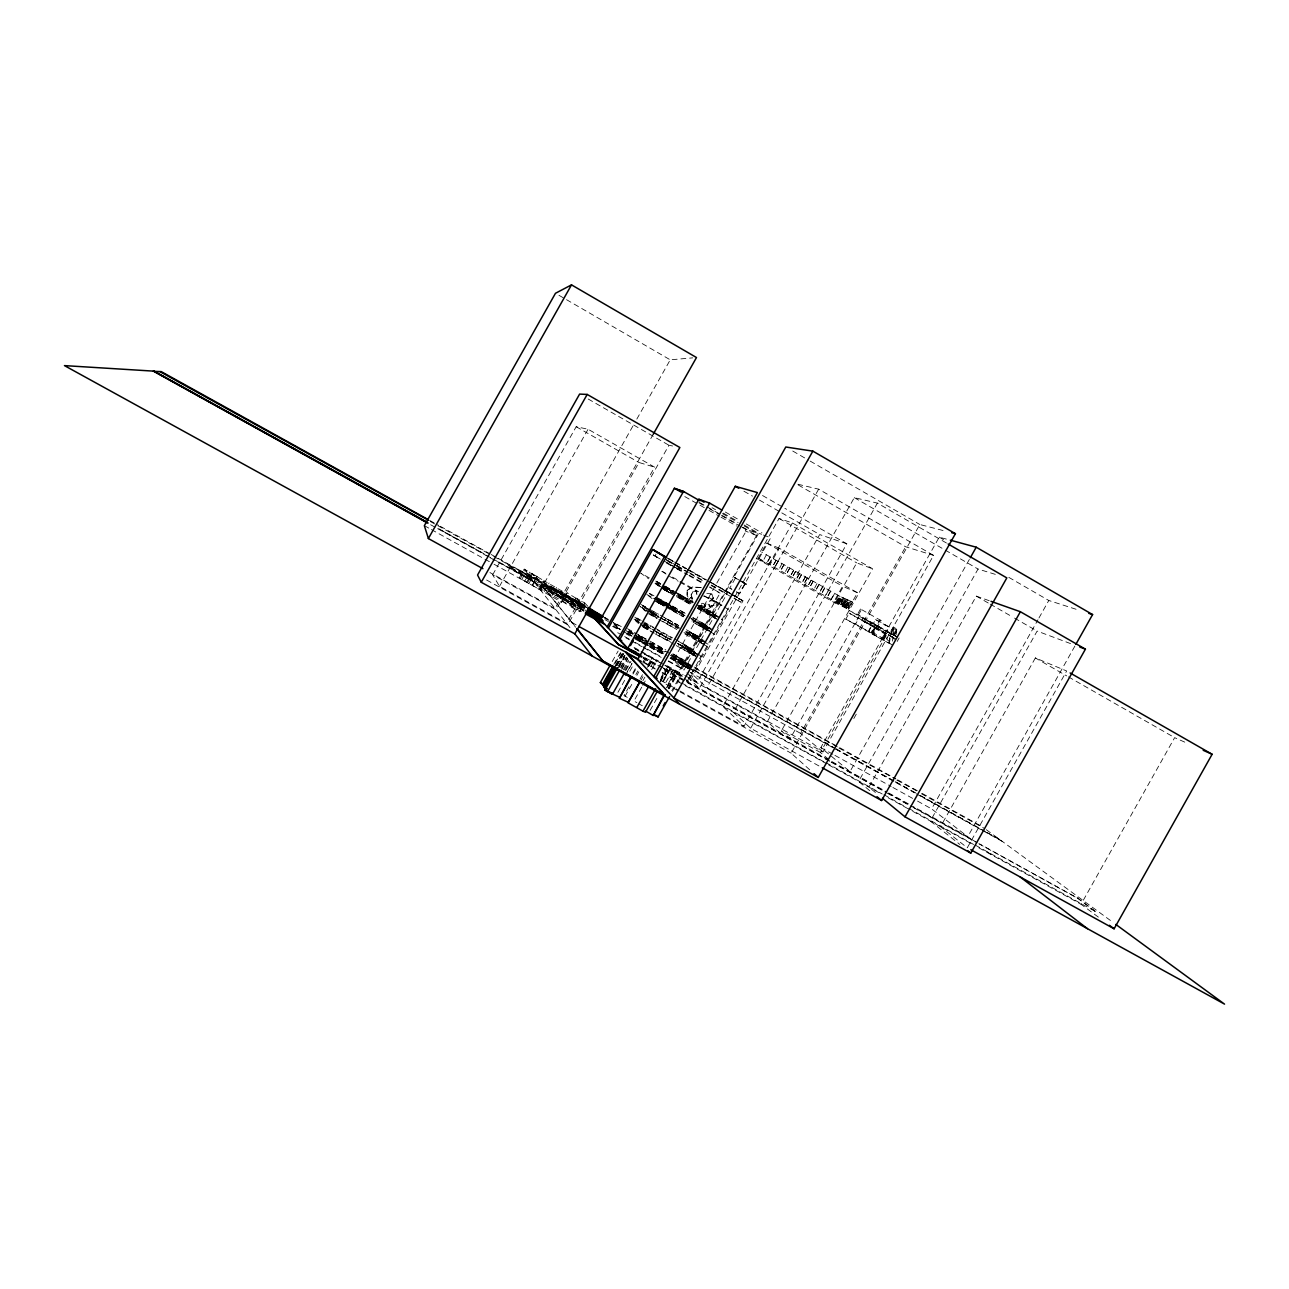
<?xml version="1.0" encoding="UTF-8"?>
<svg xmlns="http://www.w3.org/2000/svg" width="1289" height="1289" viewBox="0 0 1289 1289"><rect width="100%" height="100%" fill="white"/><g stroke="black" fill="none" stroke-linecap="round" stroke-linejoin="round"><path stroke-width="0.75" stroke-dasharray="5 3.75" d="M689.116 598.95L691.71 596.904L689.116 598.95L687.15 595.599L687.198 590.136L692.58 586.946L701.409 587.542M687.198 590.136L687.15 595.599M660.516 681.881L667.299 669.217L676.064 673.809L668.395 687.44M613.677 623.667L617.238 627.308L613.596 625.842M894.067 635.461L897.611 629.467L893.358 627.05L892.89 634.575L896.435 636.573M896.145 634.655L896.741 629.628L893.809 627.969L892.681 637.12M892.439 641.116L892.89 637.427L889.942 635.767L889.039 643.114M889.458 643.34L890.667 633.527L894.083 627.453M706.05 603.864C702.908 613.58 705.953 598.064 709.578 606.539L709.433 601.56L713.3 598.257L711.818 593.955L713.3 598.257M577.44 603.188L550.467 588.026L571.994 600.658L577.44 603.188L578.036 602.124C569.625 597.564 558.927 588.138 550.467 588.026M627.115 671.859L631.932 663.287M664.786 605.363L665.93 603.316L671.021 606.184M625.165 675.79L632.077 663.513M617.93 692.29L625.826 678.272M629.773 671.263L632.722 666.01M632.818 673.035L635.719 667.895M633.028 674.066L636.927 667.154M645.612 641.696L650.478 644.21L649.318 646.272L653.378 649.092L666.751 655.311M666.365 605.572L671.102 608.166L672.246 606.168L688.471 615.207M664.061 617.383L665.736 618.398L664.592 620.412L674.501 626.116L677.643 627.598L678.336 625.503M651.686 644.806L652.814 642.792L663.867 649.608L662.723 651.622L646.417 642.051M628.951 686.795L624.021 695.528L627.791 697.639M635.848 674.55L637.813 671.037M642.744 662.304L646.691 655.295L644.355 654.216M652.75 645.821L653.894 643.807M672.487 610.648L673.648 608.585L684.701 614.708L683.541 616.77L669.732 608.988M679.512 598.273L680.673 596.195L678.352 594.761L677.192 596.823L689.873 604.042M660 633.705L657.277 631.964L656.117 634.043L658.84 635.767L660 633.705L666.026 636.863M669.877 608.215L673.277 610.116L674.421 608.086L669.281 605.121M625.02 696.366L632.915 682.348M636.863 675.339L638.828 671.827M643.775 663.078L647.723 656.069L646.691 655.295M667.976 621.604L677.869 627.276L676.693 629.354L667.364 624.134L667.976 621.604L663.69 619.219M660.935 634.865L662.079 632.835L671.424 637.636L670.296 639.65L656.149 631.981M668.04 622.233L669.168 620.218L678.771 625.584M676.483 595.341L681.559 598.225L682.703 596.211L693.627 602.269M653.378 649.092L654.538 647.03L650.478 644.21M667.364 624.134L668.54 622.055M681.559 598.225L682.751 598.805L683.879 596.791M675.839 612.404L677.015 610.325M667.09 606.781L676.354 612.001L677.498 609.971L669.233 605.218M682.961 600.029L684.121 597.967L692.644 602.849M640.005 679.061L642.953 673.809M647.884 665.076L651.815 658.083L647.723 656.069M647.432 667.396L651.815 658.083M670.651 625.809L672.745 622.345M670.28 641.6L663.98 638.297L665.156 636.218M648.367 666.542L651.686 661.144L642.76 656.794M641.02 680.06L642.969 676.612M648.77 666.3L651.686 661.144M664.866 638.941L666.912 635.171M691.033 603.51L686.666 601.173L687.81 599.159M673.454 625.262L674.582 623.248M686.65 602.285L687.827 600.207M642.889 680.721L644.854 677.224M650.768 666.735L654.715 659.742L661.031 663.223M692.435 598.644L691.13 595.019L693.111 591.506L696.092 591.023L697.091 594.841M674.501 626.116L675.629 624.085M671.102 608.166L681.607 614.144L682.735 612.13M661.499 650.462L662.627 648.448M667.219 640.246L668.395 638.184L671.44 639.537M641.777 687.118L633.898 701.103L636.895 702.634M642.76 685.361L645.725 680.109M651.638 669.619L656.568 660.87M675.275 627.791L677.031 624.682M682.703 616.4L683.879 614.321M662.175 653.7L663.336 651.638L654.538 647.03M661.031 677.563L665.865 668.991L667.299 669.861M660.645 679.384L667.541 667.138L670.087 668.201L662.224 682.171M660.467 680.141L666.3 669.797L668.749 670.957L662.933 681.285M708.934 628.242L694.417 620.235L693.256 622.313L709.047 630.982L699.798 625.616L700.958 623.554L709.014 628.049M660.564 681.172L667.299 669.217M702.859 643.904L687.15 634.446L688.31 632.4L683.653 629.66M691.613 619.703L694.465 621.427L695.593 619.413L703.311 623.618L707.242 626.422L706.098 628.452L701.78 626.116L702.924 624.085L707.242 626.422M674.55 657.712L675.694 655.698L676.661 656.069L675.533 658.067L674.55 657.712L681.172 661.241L674.84 658.131L680.737 662.192L682.3 659.227L675.694 655.698M697.913 608.505L701.184 610.422L702.763 608.456L717.167 616.641M685.651 646.385L684.507 648.415L681.768 646.659L682.912 644.645L691.967 649.511L690.646 651.831L686.602 649.801L687.746 647.755L691.79 649.801L682.912 644.645M689.824 632.432L697.768 636.992L696.64 639.022L688.68 634.462L689.824 632.432L696.334 636.009L695.206 638.023L692.306 636.476L693.675 634.317L697.107 636.234L692.837 633.672L691.71 635.686L695.963 638.248L697.188 635.993L687.456 630.692L686.312 632.706L696.06 638.007L691.71 635.686M681.446 647.996L682.606 645.934L685.99 648.077L684.83 650.139L678.111 646.45L679.271 644.371L682.606 645.934M677.353 643.324L682.59 646.417L683.718 644.403L688.761 647.078L686.65 648.979L684.878 648.141L686.022 646.127L688.761 647.078M663.658 681.043L670.296 669.249L677.402 672.987L668.717 688.503M687.585 667.992L683.766 665.688L684.926 663.626L688.745 665.93L687.585 667.992L675.194 661.048L676.371 658.985L672.004 656.085M690.421 634.784L691.548 632.77M697.349 607.167L703.826 610.648L704.954 608.634L710.336 611.55L709.208 613.564L706.968 612.662L708.112 610.632L710.336 611.55M694.465 621.427L698.284 623.36L699.411 621.362M677.16 661.998L678.336 659.936L687.472 665.253M650.139 710.368L658.018 696.35M665.914 682.348L672.81 670.103L675.339 671.198L667.476 685.168M692.161 635.815L693.289 633.801M698.67 625.278L699.846 623.215M706.163 612.565L707.323 610.519L710.529 612.323L709.369 614.354L706.163 612.565L714.042 617.141L715.347 614.789L708.112 610.632M687.343 647.175L686.199 649.205L690.84 651.541L684.878 648.141M703.826 610.648L706.904 612.436L708.032 610.422M687.198 666.816L688.729 667.621L679.4 661.692L680.914 659.291L675.968 656.117L682.3 659.227M686.65 648.979L687.794 646.965M707.419 613.838L708.177 611.502L707.419 613.838L701.184 610.422M693.804 638.603L694.964 636.54L688.31 632.4M707.983 613.113L709.111 611.099M694.239 654.603L687.23 650.397L688.374 648.367L692.499 650.574L687.746 647.755M695.561 636.138L702.553 640.488L701.393 642.55L694.4 638.168L695.561 636.138L697.768 636.992M666.655 687.456L675.227 672.262L677.257 673.309L670.296 669.249M688.487 648.786L694.384 652.347L693.224 654.409L687.343 650.832L688.487 648.786L695.383 652.653M709.369 614.354L708.386 613.677L720.052 593.133L709.788 586.849M666.912 687.714L675.79 671.94L678.111 673.035L669.249 688.777M687.23 650.397L689.067 648.657M695.206 638.023L692.451 636.444L695.158 637.91L696.511 635.461M709.53 630.982L701.748 626.422L703.311 623.618M688.535 650.446L689.679 648.431M713.123 598.144L709.256 601.447L709.401 606.426L714.267 605.057C722.485 598.628 702.586 601.447 714.283 600.851M706.098 628.452L702.505 626.212L703.649 624.182M708.386 613.677L709.385 614.176L710.529 612.146L715.347 614.789M681.768 646.659L688.874 650.929L690.018 648.899M681.768 664.367L682.928 662.304L688.568 665.446L687.408 667.509L681.768 664.367L688.6 668.379M668.282 688.825L676.87 673.567L680.399 675.42L671.827 690.662M689.132 651.477L690.276 649.43L688.374 648.367M689.679 651.541L690.823 649.495M688.568 665.446L683.927 662.562L678.256 672.6L682.284 676.483M692.096 666.961L685.023 660.58L697.446 638.538L685.249 631.755M705.937 642.357L698.574 636.54L704.213 626.518L692.016 619.719M712.865 630.063L705.341 624.521L710.98 614.515L698.799 607.683M719.794 617.769L712.108 612.501L717.747 602.495L705.566 595.663M690.936 650.736L689.712 650.139L688.552 652.202L689.776 652.798L690.936 650.736L695.416 653.378M668.459 660.822L682.461 668.572L758.27 534L746.267 529.118L745.235 530.955L756.079 535.289L757.142 533.388M763.426 535.016L770.677 537.851L689.116 682.654L679.094 672.987L757.996 532.889L761.606 534.307M687.343 650.832L690.791 652.798L691.951 650.736M730.766 593.858L725.546 590.894L724.434 592.876L726.658 594.213M705.212 628.951L706.388 626.889M706.823 629.096L701.828 626.277L705.937 628.452L707.081 626.406L702.924 624.085L707.967 627.066L706.823 629.096L701.748 626.422M715.314 618.188L712.495 616.529L713.655 614.482L717.312 616.4L707.323 610.519M736.567 578.874L734.488 577.456L738.806 579.889M701.667 643.179L699.283 641.713L700.443 639.65L702.553 640.488M731.959 589.331L729.783 588.106L735.358 578.213L736.502 578.616M672.471 691.452L681.075 676.177L676.87 673.567M712.495 616.529L714.428 617.528L715.588 615.481M687.408 667.509L688.358 664.77L689.889 665.575L680.914 659.291M687.327 680.93L779.039 518.484L792.413 522.947L872.589 568.787L780.183 732.99L767.277 721.759L688.954 678.449L699.315 688.278L792.413 522.947M689.534 667.718L693.756 671.585L687.923 681.929L686.312 680.366L687.746 681.333L690.646 676.177L689.212 675.227M694.916 669.507L700.749 659.178L696.431 655.473M677.466 643.517L701.909 657.1L707.725 646.756L703.327 643.243M715.878 632.287L728.688 609.536L723.467 606.603M779.249 548.228L766.729 543.104L757.706 559.104L769.936 564.743L779.249 548.228L857.475 592.731L848.243 609.133L758.27 558.105M736.905 592.134L739.66 593.665L745.235 583.772L740.563 580.872L743.044 582.257M744.011 583.095L746.331 584.126L744.333 582.982M760.446 560.683L761.009 559.684M684.83 675.5L697.091 682.284L742.98 600.803L727.27 591.49L726.19 593.391L710.448 584.529M768.84 564.115L772.417 558.218M818.66 489.176L706.871 687.698L822.962 751.906L933.558 555.366L818.66 489.176L796.328 483.874L905.635 546.778L933.558 555.366M846.792 543.781L819.675 534.564L722.871 706.469L744.027 726.303L846.792 543.781L784.888 508.333M946.416 542.991L877.39 503.113L854.301 497.635L733.425 712.301L750.649 728.253L820.497 766.794M750.649 728.253L877.39 503.113M830.503 600.4L834.66 593.552L831.067 599.401M857.475 592.731L842.603 586.253L833.645 602.156L849.499 609.826M767.277 721.759L856.718 562.874L872.589 568.787M835.353 603.059L839.284 595.985L761.654 552.111M836.416 602.205L839.784 596.227L844.778 598.612L841.363 604.654M836.899 602.527L840.267 596.549L839.268 596.082M837.383 602.769L840.782 596.678M837.898 602.914L841.282 596.904L842.281 597.371L843.264 597.919L839.864 603.945M838.382 603.236L841.749 597.226L838.301 595.534M838.865 603.461L842.281 597.371M839.397 603.623L842.78 597.597L847.824 600.013L844.408 606.104L840.396 604.106M843.796 598.064L840.364 604.187L837.399 602.672M840.895 604.348L844.295 598.289L845.31 598.757L846.293 599.321L842.877 605.379M841.878 604.895L845.31 598.757M842.41 605.057L845.826 598.998L850.917 601.447L847.485 607.57L843.924 605.782L847.356 599.691L849.37 600.722L845.938 606.829M843.425 605.54L846.841 599.466M843.393 605.621L846.809 599.546M844.907 606.346L848.388 600.175M845.455 606.507L848.903 600.4L852.48 602.156L848.452 609.326M846.454 607.071L849.934 600.883M848.001 607.812L851.497 601.592L850.45 601.125L847.002 607.248L849.032 608.311L834.209 601.157M892.278 644.887L845.777 619.171L849.161 613.161L874.441 626.696M860.504 609.004L857.104 615.014L858.152 615.514L861.535 609.488L860.504 609.004L881.015 620.541L873.024 634.607L890.457 644.017M845.777 619.171L855.574 624.102L859.038 617.963M861.987 620.283L863.114 618.269L867.626 620.718L866.369 622.813L861.987 620.283L866.562 622.877L864.871 621.733L866.015 619.703L871.138 622.571L870.011 624.601L864.871 621.733M822.962 751.906L800.614 733.393L905.635 546.778M809.701 769.791L791.156 753.179L919.847 524.51L946.062 531.277M869.721 624.375L870.865 622.345L874.828 624.585L873.684 626.615L870.011 624.601M866.369 622.813L869.882 624.746L871.026 622.732L867.706 620.863M871.364 625.262L872.508 623.232M882.433 639.36L885.833 633.157L871.718 625.358L868.287 631.465L883.094 639.698L885.962 634.591L874.844 628.275L872.556 632.367L882.965 638.264M889.281 627.018L885.382 625.165L883.094 629.209L873.249 623.634L875.537 619.574L879.372 621.395L889.281 627.018L886.977 631.111M868.77 631.739L871.718 625.358M873.684 626.615L874.425 624.311L880.741 627.888L879.597 629.918L877.583 628.839L878.727 626.825L880.741 627.888M874.2 627.099L878.357 629.338L879.485 627.324L875.328 625.084L870.977 632.835L855.574 624.102M871.477 633.108L875.795 625.439L879.098 627.211L877.97 629.241L875.457 627.84L876.584 625.826M872.057 634.059L875.424 628.049L849.161 613.161M879.597 629.918L876.343 628.114L877.487 626.083M881.434 638.796L884.77 633.898M828.505 753.888L820.835 747.572L939.23 537.159L948.478 539.672M882.723 640.085L887.219 632.093L897.531 637.185M883.368 639.843L886.832 633.705L895.855 638.893M828.746 759.447L820.416 752.47L887.912 632.512L849.064 610.47L860.456 616.045M894.195 635.541L889.942 633.125L893.503 627.115M890.828 633.64L893.68 628.565M893.18 634.961L896.032 629.902M896.741 629.628L893.309 637.636L895.646 638.796M853.801 718.553L857.749 711.544M897.176 641.471L899.142 637.974M969.328 559.49L849.999 771.579L830.052 755.161M995.317 574.362L978.045 569.045L858.571 781.424L870.865 791.607M989.162 600.69L976.305 596.13L868.883 787.112L877.922 794.54M970.971 839.139L931.609 808.896L1037.967 619.751M1038.95 617.995L1048.795 600.481L1079.264 610.293M1070.563 643.598L1037.129 631.078L930.32 821.045L959.886 844.472M1035.357 657.954L940.503 826.668L967.282 847.775L1066.664 670.989L1035.357 657.954L1066.696 675.887M1074.897 646.063L967.749 836.658L913.273 806.543M1077.33 897.917L1096.697 912.467L1077.33 897.917L979.688 843.957M1098.373 917.124L1081.052 904.282L1174.65 737.646L1187.137 743.189M492.672 574.797L576.183 426.723L588.074 429.237L654.635 467.166L566.596 623.36L499.504 586.318L492.672 574.797L555.994 609.794L639.022 462.509L654.635 467.166M499.504 586.318L588.074 429.237M534.081 582.322L520.547 573.589L518.774 571.204C543.152 584.787 541.896 579.164 524.204 569.142L519.241 577.939L561.601 602.253L567.128 592.795L575.909 598.209L583.418 606.394L491.754 555.35M522.448 572.606L537.561 579.792M520.369 578.6L525.332 569.802M521.884 579.293L526.83 570.511M525.993 577.263L496.684 560.779M524.897 580.856L529.843 572.074M526.798 582L531.745 573.218M527.668 582.451L532.615 573.669M528.973 583.369L533.823 574.749L532.518 573.847L575.571 627.211M532.244 585.077L537.094 576.457L533.823 574.749M532.647 585.593L537.094 576.457M538.979 589.331L543.861 580.678L566.483 593.601L567.128 592.795M540.139 589.685L545.005 581.065M632.883 426.079L540.494 589.959L491.222 562.681M636.814 419.102L670.232 359.824L692.725 357.859M583.305 610.229L544.28 588.428L575.684 626.986M545.94 585.528L545.424 586.431L540.8 584.11L509.01 566.483L514.456 567.676L532.486 576.537L585.303 605.814M544.28 591.538L549.114 582.95M551.724 596.066L556.574 587.462M653.249 434.216L554.995 608.521L489.933 572.558M561.601 602.253L566.483 593.601M571.059 606.797L576.006 598.032L584.707 602.93L579.76 611.711L576.344 610.019L569.609 606.023L574.459 597.419M572.509 607.554L577.456 598.789M672.584 445.994L668.943 445.237L567.74 624.794L486.227 579.808M576.344 610.019L581.291 601.238M588.026 608.263L581.645 604.46L576.006 598.032M571.929 622.329L577.005 625.423M581.403 606.652A20.785 0.935 29.3 0 0 556.912 591.78A20.785 0.935 29.3 0 0 552.143 590.926A20.785 0.935 29.3 0 0 581.403 606.652L582.016 605.524M614.531 623.409L621.54 627.292M656.037 554.077L654.941 556.01L660.709 559.136M620.202 629.467L614.901 626.293L620.202 629.467L613.403 622.265L622.168 627.115M643.388 605.894L642.26 607.909L645.161 609.761L646.288 607.747L643.388 605.894L647.61 608.247L646.482 610.261M612.211 661.547L618.14 651.042M638.49 621.91L635.574 620.057L636.718 618.043L639.763 619.88L638.49 621.91L637.024 621.234L638.168 619.203L639.634 619.896L636.718 618.043M664.028 588.59L657.1 584.513L658.244 582.499L655.859 581.065M646.498 610.986L643.517 609.23L644.661 607.183L648.802 609.504M630.112 633.173L631.239 631.159L630.692 633.753L630.112 633.173L633.125 634.913M658.131 585.206L659.275 583.176L658.244 582.499L663.883 585.593M613.838 664.334L620.492 652.524M615.224 663.336L620.96 653.169M666.88 562.777L671.585 565.42L672.004 563.084M615.062 665.962L621.765 654.071M615.675 665.769L622.587 653.491M616.11 665.591L622.78 653.781M616.658 665.462L623.296 653.684M617.06 665.688L623.795 653.716M618.543 665.897L624.392 655.537M619.107 665.414L624.827 655.263M618.285 667.573L624.972 655.698M619.074 667.46L624.875 657.164M654.458 633.173L643.098 626.873L644.258 624.794L647.416 626.212L643.308 623.924M620.492 667.428L626.261 657.181M658.502 600.046L666.816 604.557L658.405 600.142L664.963 603.735L663.803 605.798L657.245 602.205L658.502 600.046L662.917 602.35L661.756 604.412L657.326 602.108L665.64 606.62M621.089 667.573L626.953 657.197M650.913 614.611L652.073 612.533L655.747 614.434L654.586 616.496L650.913 614.611L656.826 618.027L658.872 614.595L653.829 611.759L652.186 614.756L649.157 613.145M657.841 601.866L659.001 599.82L661.531 601.141L660.371 603.188L657.841 601.866L661.289 603.897L662.433 601.834L659.001 599.82M665.06 589.427L666.204 587.381L662.127 584.997M638.99 636.186C635.783 642.421 643.356 633.834 634.704 633.511M651.477 614.16L652.637 612.114M664.979 589.879L665.672 587.494L668.685 589.154L667.525 591.216L664.512 589.54L669.781 592.634L670.957 590.571L666.139 587.816M651.686 614.595L653.571 612.903L651.686 614.595L654.973 616.545L656.133 614.482L652.846 612.533M621.733 668.475L627.517 658.212M654.586 616.496L651.992 614.934L653.136 612.871L656.133 614.482M621.83 669.362L627.759 658.824M656.697 600.964L659.501 602.462L660.645 600.416L669.797 605.604M639.876 639.054L641.004 637.024L642.518 637.588L641.374 639.618L637.652 637.523L641.374 639.618M678.997 569.496L680.076 567.579M647.69 645.435L639.102 640.794L641.551 636.653L638.426 634.929M643.098 626.873L646.256 628.275L647.61 625.568L642.583 622.571M676.628 568.143L679.271 569.609L680.366 567.692L676.064 565.243M623.215 669.845L628.597 660.113M639.57 641.261L640.262 638.732L645.773 641.39M642.148 625.987L646.997 628.355L648.158 626.309L644.806 624.375M647.094 629L648.27 626.921L644.258 624.794M624.375 669.748L629.113 661.338M672.101 594.132L668.314 591.989L669.539 589.427L662.433 585.319M635.364 638.119L640.987 640.746L642.131 638.699L638.087 636.267M681.784 568.578L678.078 566.532L676.983 568.465L680.689 570.511L681.784 568.578L675.065 564.743M647.835 629.66L649.012 627.598L648.27 626.921M625.084 670.618L629.918 662.047M650.639 625.955L649.511 627.969L644.709 625.568L645.853 623.554L655.634 628.951M670.667 605.298L664.334 601.818L663.191 603.848L654.055 598.628M626.019 670.248L630.949 661.418M665.156 602.994L664.012 605.04L659.501 602.462M698.992 606.877L701.442 605.089L699.154 607.006M687.359 590.249L692.741 587.059L701.587 587.639M711.012 606.91C702.167 614.676 708.434 599.804 699.621 604.09M709.578 606.539L714.267 605.057M706.759 593.278L711.995 594.068M709.143 606.329L711.19 607.038M679.4 661.692L680.737 662.192M694.4 638.168L696.64 639.022M699.283 641.713L701.393 642.55M703.343 595.953L706.936 597.435L710.626 600.916M766.343 554.802L763.169 560.892M781.972 563.664L778.814 569.754M787.821 566.999L784.679 573.073M816.984 583.546L813.858 589.621M822.801 586.849L819.45 592.811M828.618 590.153L825.266 596.114M851.449 601.689L852.48 602.156M881.015 620.541L879.936 620.041L876.552 626.051L887.976 631.658M637.926 636.718L642.131 638.699M652.363 658.631L654.715 659.742M676.064 673.809L681.075 676.177M676.371 658.985L678.336 659.936M873.249 623.634L877.068 625.487M706.904 612.436L709.208 613.564M639.102 640.794L644.613 643.453M889.942 633.125L892.987 634.655M893.486 634.897L894.904 635.59M658.84 635.767L663.98 638.297M644.919 624.714L648.158 626.309M874.667 627.453L885.833 633.157M874.844 628.275L872.556 632.367M886.832 633.705L876.407 628.597L892.89 637.427M889.942 635.767L893.744 637.636M650.703 612.758L658.905 617.35M640.295 624.504L646.45 627.614L643.114 625.616M644.532 624.005L647.61 625.568M743.044 582.547L746.234 584.336M710.529 612.146L709.53 611.647L710.529 612.323M688.874 650.929L690.646 651.831M638.845 703.939L642.293 705.711M680.673 596.195L684.121 597.967M643.308 625.455L644.774 626.212L645.918 624.166L644.452 623.409M640.746 639.199L643.984 640.859M673.196 654.264L676.661 656.069M670.344 655.376L675.533 658.067M667.541 667.138L675.339 671.198M657.245 602.205L663.964 605.733M682.59 646.417L687.633 649.092M664.947 665.495L670.087 668.201M651.283 661.37L656.617 664.173M707.967 627.066L702.892 624.375L712.253 629.854M666.816 623.667L662.53 621.282M537.465 579.969L581.645 604.46M672.568 591.554L663.899 586.704M702.988 624.23L707.081 626.406M665.736 618.398L669.168 620.218M692.837 633.672L697.188 635.993M714.428 617.528L716.152 618.462M681.607 614.144L684.475 615.675M651.992 614.934L654.973 616.545M698.477 605.153L704.954 608.634M650.236 610.035L645.741 607.602L644.597 609.633L647.658 611.534M696.286 635.896L693.595 634.43L696.334 636.009M662.723 588.767L669.781 592.634M583.144 610.777L545.166 589.524L509.01 566.483M729.783 588.106L731.475 589.041M665.656 587.671L670.957 590.571M661.885 587.897L668.379 591.474L664.125 589.009M709.385 614.176L714.203 616.819L706.968 612.662M664.673 586.753L669.539 589.427M657.1 584.513L659.92 586.06M745.735 583.804L740.595 580.888L745.364 583.563M625.955 637.878L629.467 639.827M631.239 640.81L641.793 646.643M643.549 647.626L661.144 657.374M668.185 661.257L684.024 670.038L728.027 591.909L708.015 580.646M820.835 747.572L833.145 754.387M834.901 755.37L891.166 786.499M892.923 787.482L915.786 800.131M917.542 801.097L931.609 808.896M634.011 647.384L639.263 650.301M641.02 651.267L658.534 660.967M667.299 665.801L683.073 674.534M634.623 648.464L643.356 653.281M644.049 653.604L663.319 664.27M665.076 665.237L679.094 672.987M672.81 670.103L678.111 673.035M820.416 752.47L781.311 730.847L790.205 738.533L859.457 615.481L897.16 636.847M642.486 656.794L661.708 667.428M663.448 668.395L830.148 760.607M831.792 761.509L886.913 791.978M888.669 792.944L911.516 805.577M643.292 658.034L657.39 665.833M664.431 669.716L830.035 761.251M831.792 762.218L886.413 792.397M888.169 793.38L977.948 842.99M643.114 658.212L655.424 665.011M664.206 669.877L685.297 681.527M687.053 682.493L829.407 761.171M831.163 762.137L885.64 792.252M887.396 793.218L912.016 806.817M913.772 807.784L977.03 842.748M978.786 843.731L1077.217 898.111M643.147 661.676L655.344 668.685M662.482 672.359L679.964 682.284M681.817 683.025L824.154 761.928M825.943 762.637L882.175 793.976M883.948 794.685L906.795 807.575M908.552 808.267L973.614 844.472M975.354 845.165L1096.81 912.258M644.693 663.287L655.118 669.055M662.063 672.89L826.845 763.894M828.618 764.876L881.177 793.895M888.185 797.778L911.017 810.378M912.773 811.345L971.906 844.005M978.883 847.856L1081.052 904.282M660.709 680.35L678.062 689.921M679.802 690.888L744.027 726.303M666.042 684.185L678.385 690.985M680.141 691.951L791.156 753.179M734.053 595.711L737.179 597.435M676.387 565.484L680.366 567.692M658.163 599.466L662.433 601.834M655.585 600.738L661.289 603.897M638.361 621.491L633.141 618.591L638.635 623.667M645.338 625.374L650.574 628.275M652.315 629.241L671.488 639.908M678.465 643.775L690.678 650.558L694.98 654.248M642.55 624.134L651.283 628.968M653.024 629.95L670.489 639.65M687.923 650.703L691.355 652.605L686.602 649.801M690.791 652.798L695.947 655.65M643.517 626.76L646.256 628.275M643.13 627.179L653.604 632.996M655.344 633.962L674.55 644.629M676.29 645.596L697.252 657.229M627.469 628.661L632.69 631.562M634.446 632.528L665.833 649.93M672.826 653.797L685.023 660.58M527.491 573.347L587.123 606.41M429.72 520.434L438.502 525.3M440.242 526.283L489.385 553.513M491.141 554.479L496.41 557.396M498.166 558.379L588.332 608.601M604.686 617.431L608.182 619.365M629.193 631.014L636.202 634.897M637.958 635.88L648.496 641.713M650.252 642.679L669.539 653.378M671.295 654.361L692.354 666.026M694.11 666.993L837.979 746.75M839.735 747.717L895.871 778.846M897.627 779.813L920.443 792.461M922.199 793.428L981.847 826.507M430.236 521.497L489.997 554.383M604.396 618.027L609.246 620.476M628.452 631.352L647.851 641.874M649.511 643.034L665.398 651.606M672.31 655.666L693.466 667.154M695.125 668.298L837.302 746.895M838.962 748.039L895.194 778.975M896.854 780.119L919.75 792.59M921.409 793.734L984.667 828.569M628.065 631.642L636.798 636.476M638.538 637.443L647.271 642.276M649.012 643.243L664.705 651.944M671.682 655.811L689.035 665.398M634.172 635.219L644.516 641.31M581.516 606.426L584.513 608.086A25.989 1.176 29.3 0 0 549.952 588.026A25.989 1.176 29.3 0 0 549.211 589.75A25.989 1.176 29.3 0 0 584.143 608.795M604.976 619.671L608.327 621.524M614.289 624.827L617.27 626.486M637.265 637.572L647.755 643.372M649.495 644.339L663.481 652.089M672.214 656.923L691.42 667.573M636.057 637.378L638.232 638.587M438.776 528.699L484.39 553.98L438.663 528.877M627.324 633.173L634.333 637.056M636.089 638.023L648.367 644.822M650.123 645.805L664.141 653.571M671.166 657.454L834.273 747.829M836.029 748.796L893.905 780.876M895.646 781.843L918.445 794.475M920.201 795.442L985.102 831.405M986.858 832.372L1000.876 840.138L986.746 832.549M486.05 555.14L491.302 558.056M493.059 559.023L588.445 611.872M627.211 633.35L648.254 645.016M650.01 645.982L664.044 653.749M671.07 657.648L834.176 748.007M835.916 748.99L893.793 781.053M895.549 782.02L918.348 794.652M920.104 795.619L985.005 831.582M430.639 524.752L435.891 527.668M437.648 528.635L488.547 556.848M490.303 557.815L533.904 581.967M613.773 626.212L619.945 629.644M623.248 631.465L632.013 636.315M633.769 637.298L644.484 643.34M646.047 644.097L663.593 653.813M670.602 657.696L688.149 667.412M689.905 668.395L914.4 792.767M916.157 793.734L981.058 829.697M982.814 830.664L1003.857 842.329M533.807 582.145L584.207 610.068M689.583 668.395L682.767 664.608L686.989 667.138M612.549 626.373L619.51 630.224M626.47 634.075L629.95 636.009M634.349 638.683L663.013 654.329M669.974 658.18L693.756 671.585M536.433 584.787L583.836 611.276M538.85 587.865L583.611 612.887M800.614 733.393L690.227 672.278L708.628 689.325M424.355 525.67L429.64 528.587M431.396 529.57L489.466 561.714M617.689 632.706L622.941 635.606M624.682 636.573L633.447 641.423M635.187 642.389L645.692 648.206M647.449 649.189L661.45 656.939M735.068 577.778L735.938 578.262M699.798 625.616L711.093 631.9M641.068 604.509L648.045 608.392M649.785 609.359L658.502 614.208M660.242 615.175L677.66 624.891M686.376 629.741L698.574 636.54M650.317 611.083L653.571 612.903M649.575 611.663L658.292 616.513M660.049 617.479L677.498 627.195M686.215 632.061L701.909 640.81M703.665 641.777L708.902 644.693L714.718 634.349L692.048 621.701M659.098 617.189L639.94 606.507L645.58 611.324M660.854 618.156L678.272 627.872M643.517 609.23L646.288 610.76M688.68 634.462L695.963 638.248M648.399 613.741L657.132 618.591M658.872 619.558L676.322 629.274M685.039 634.14L700.749 642.873M702.489 643.856L707.725 646.756M641.245 620.46L634.269 616.577L639.795 621.604M642.985 621.427L653.442 627.244M655.183 628.21L672.616 637.894M674.373 638.861L691.806 648.56L696.124 652.218M656.423 581.323L663.384 585.222M665.124 586.189L677.305 593.021M679.045 593.987L692.966 601.786M699.927 605.685L712.108 612.501M649.35 577.939L640.778 573.154L648.641 578.809M656.198 581.79L673.325 591.377M675.049 592.328L692.177 601.931M665.366 587.687L675.823 593.536M677.563 594.519L691.5 602.317M698.477 606.217L722.871 619.88M655.231 583.015L691.548 603.349M698.461 607.216L708.837 613.032L698.912 606.136M655.279 583.337L691.839 603.8M664.206 589.766L674.663 595.615M676.403 596.598L690.34 604.396M697.317 608.295L718.215 619.993M649.624 593.391L670.506 605.073M672.262 606.039L686.183 613.822M693.144 617.705L705.341 624.521M656.6 599.192L668.814 606.007M670.554 606.974L684.491 614.756M691.468 618.656L712.398 630.337M646.74 594.438L651.96 597.355M653.716 598.322L665.897 605.137M667.638 606.104L685.055 615.836M701.78 626.116L705.937 628.452M655.424 601.27L664.157 606.136M665.897 607.103L683.331 616.835M734.794 577.633L738.871 579.921M740.595 580.904L746.041 583.949M665.366 559.217L675.436 564.84M677.176 565.823L687.682 571.736M689.438 572.719L703.44 580.598M666.397 559.958L672.681 563.486M667.638 561.053L674.598 564.953M676.338 565.935L688.519 572.783M690.26 573.766L704.165 581.581M711.125 585.496L740.692 602.124L741.819 600.126L731.121 594.1M653.297 554.931L660.145 558.782M664.286 561.134L675.549 567.434M677.273 568.401L687.536 574.169M689.244 575.136L702.94 582.821M666.494 563.035L675.13 567.885M676.854 568.852L687.23 574.685M688.954 575.651L702.779 583.418M709.675 587.301L720.052 593.133M662.095 571.269L665.575 573.218M672.52 577.118L698.606 591.764M669.474 576.328L678.191 581.21M679.931 582.193L697.349 591.957M704.31 595.856L721.727 605.637M668.443 558.379L673.696 561.343M674.759 561.94L706.259 579.663M668.765 559.039L673.986 561.988M675.726 562.955L686.167 568.836M687.907 569.802L705.292 579.583M712.253 583.498L730.541 593.697M664.463 556.622L673.18 561.537M674.92 562.52L685.394 568.401M687.15 569.384L706.34 580.179M708.08 581.162L742.98 600.803M648.995 610.261L653.33 612.694M869.882 624.746L877.97 629.241M894.453 639.36C887.992 631.417 882.256 640.536 892.439 642.276M741.272 581.516L744.22 583.176M736.325 591.78L739.66 593.665M680.689 570.511L676.064 567.901L676.967 565.839M671.327 606.475L677.498 609.971M684.926 663.626L688.197 665.478M683.766 665.688L690.308 669.394M699.637 502.581L736.615 523.656M742.818 527.153L746.992 529.553L673.454 660.113L682.461 668.572M698.831 502.71L707.5 507.657M709.24 508.639L719.649 514.553M721.373 515.552L740.466 526.395M742.19 527.394L756.079 535.289M684.781 496.571L707.226 509.348M708.966 510.331L719.326 516.212M721.05 517.195L736.599 526.041M766.729 543.104L842.603 586.253M893.519 628.468L896.467 630.144M875.537 619.574L885.382 625.165M875.328 625.084L879.098 627.211M756.53 558.459L834.37 602.591M732.49 594.841L739.483 598.805L738.355 600.787L740.692 602.124L734.247 598.241M655.473 556.332L660.5 559.184M670.924 565.017L675.468 567.595M677.627 593.327L682.703 596.211M686.022 646.127L691.967 649.511M576.183 426.723L639.022 462.509M725.32 512.023L737.534 518.984M746.25 523.946L761.944 532.889M723.21 513.103L737.131 521.014M744.075 524.977L757.996 532.889M712.044 507.721L715.508 509.703M722.452 513.65L738.065 522.528M744.349 526.073L758.27 534M744.414 583.305L745.235 583.772M672.117 563.019L669.748 561.682L668.669 563.599L672.23 565.629M659.759 599.224L664.334 601.818M695.544 653.201L691.516 650.897L698.412 654.973M762.54 495.524L783.164 507.35M588.187 399.01L668.943 445.237M743.914 491.222L752.518 496.136M759.414 500.084L780.071 511.894M781.795 512.893L819.675 534.564M1068.436 676.87L1174.65 737.646M779.039 518.484L856.718 562.874M676.419 567.966L679.271 569.609M707.017 613.564L716.007 618.72M655.054 597.435L661.531 601.141M657.132 601.335L660.371 603.188M695.738 656.02L690.356 652.943L693.804 654.989M976.305 596.13L988.47 603.123M990.21 604.122L1012.8 617.109M1014.54 618.108L1037.129 631.078M669.748 608.215L676.354 612.001M643.646 626.422L646.997 628.355M854.301 497.635L978.045 569.045M873.281 626.341L876.343 628.114M664.125 589.572L668.314 591.989M558.959 295.294L670.232 359.824M792.751 451.037L808.429 460.092M810.169 461.091L919.847 524.51M939.23 537.159L946.19 541.171M1008.804 577.359L1048.795 600.481M665.43 586.495L673.148 590.958M662.739 587.607L672.004 592.988M655.618 597.21L667.573 604.138M700.958 623.554L710.207 628.919M657.889 601.222L668.137 607.151M669.845 608.15L673.277 610.116M652.073 612.533L659.597 616.996M636.524 636.057L642.712 639.65L641.551 641.713L636.911 639.022M698.284 623.36L702.505 626.212M713.655 614.482L719.278 617.769M697.43 605.476L702.344 608.344M663.045 585.851L668.685 589.154M663.303 588.735L667.525 591.216M694.964 636.54L702.521 640.955M537.513 576.973L543.861 580.678M688.713 616.883L694.417 620.235M684.04 632.609L687.15 634.446M637.024 621.234L641.31 623.747M682.928 662.304L688.068 665.317M644.661 607.183L647.642 608.956M678.481 641.326L683.718 644.403M656.746 598.676L662.917 602.35M657.132 601.657L661.756 604.412M689.776 652.798L695.738 656.343M725.546 590.894L727.786 592.231M581.742 604.283L588.122 608.086M544.28 588.428L526.089 577.085M653.136 612.871L655.747 614.434M636.943 638.313L640.987 640.746M692.757 617.689L695.593 619.413M657.293 629.95L662.079 632.835M682.751 598.805L686.666 601.173M670.892 606.926L673.648 608.585M692.531 636.331L695.158 637.91M635.574 620.057L638.619 621.894M677.208 627.517L678.513 628.307M639.006 651.251L635.042 648.834L635.751 649.559M690.276 649.43L697.091 653.604M694.384 652.347L696.559 653.684M675.227 672.262L680.399 675.42M700.443 639.65L704.02 641.841M660.161 666.042L666.3 669.797M642.518 637.588L638.877 635.348L641.004 637.024M604.251 617.286L606.877 618.897M653.233 554.979L659.775 559.055M866.015 619.703L867.626 620.718M641.551 636.653L645.66 639.28M562.31 601.351L569.609 606.023M717.747 602.495L722.436 605.508M675.79 671.94L677.402 672.987M696.092 591.023L696.914 594.728M688.358 664.77L690.727 666.332M693.111 591.506L691.13 595.019M661.869 571.301L667.96 575.313M670.844 658.131L675.194 661.048M665.865 668.991L668.749 670.957M710.98 614.515L718.634 619.816M656.165 581.403L663.626 586.721M655.038 583.434L662.449 588.799M986.311 829.713L1112.584 922.038M704.213 626.518L711.721 632.109M676.435 625.745L679.754 628.242M701.264 604.976L704.696 607.602M987.648 851.965L991.096 854.607M649.334 593.552L652.234 595.808M648.19 595.582L652.54 598.982M697.446 638.538L701.844 642.067M642.486 605.701L646.74 609.278M697.575 653.442L701.909 657.1M683.895 662.578L688.117 666.429M686.924 672.761L697.091 682.284M628.806 629.983L632.835 633.946M626.325 630.675L631.674 636.009M584.707 602.93L587.832 606.265M558.169 590.588L561.714 594.39L563.18 593.101L565.887 596.179L577.955 602.285L550.967 587.123L565.887 596.179L565.662 599.256L571.833 606.378M524.204 569.142L534.436 582.531M534.532 582.354L570.092 627.824M506.931 563.245L511.379 569.48M691.71 596.904L692.402 601.963L691.548 596.791M584.239 608.617A25.989 1.16 29.3 0 1 549.323 589.572A25.989 1.16 29.3 0 1 550.049 587.848A25.989 1.16 29.3 0 1 584.594 607.796M770.258 557.009L766.874 563.003L770.258 557.009M776.123 560.344L772.739 566.338L776.123 560.344M778.073 561.456L774.705 567.434L778.073 561.456M783.921 564.775L780.554 570.769L783.921 564.775M789.77 568.095L786.403 574.072L789.77 568.095M793.67 570.302L790.302 576.296L793.67 570.302M795.619 571.414L792.252 577.391L795.619 571.414M799.502 573.621L796.151 579.599L799.502 573.621M801.452 574.733L798.084 580.711L801.452 574.733M805.335 576.94L801.984 582.902L805.335 576.94M807.285 578.036L803.917 584.014L807.285 578.036M811.168 580.243L807.8 586.221L811.168 580.243M813.117 581.339L809.75 587.317L813.117 581.339M818.934 584.642L815.566 590.62L818.934 584.642M824.734 587.945L821.383 593.907L824.734 587.945M830.551 591.248L827.2 597.21L830.551 591.248M552.643 590.008A20.785 0.918 29.3 0 0 581.919 605.749A20.785 0.918 29.3 0 0 557.428 590.878A20.785 0.918 29.3 0 0 552.643 590.008"/><path stroke-width="1.5" d="M657.229 678.433L653.765 676.516L757.384 492.575L735.31 486.291L637.749 659.452L679.851 704.326M640.053 681.768L628.436 702.392L619.397 698.267L630.869 676.483M619.397 698.267L631.078 677.531M657.116 691.613L645.483 712.269L642.985 711.19L627.952 702.763L639.618 682.058M636.911 707.323L648.544 686.683M655.473 678.352L785.791 447.009L812.86 451.134L955.423 533.694L818.257 777.444L673.857 697.929L812.86 451.134M642.985 711.19L655.618 688.777M645.692 711.093L653.185 715.459L663.593 695.963M653.185 715.459L664.737 694.932M662.675 692.725L625.568 651.96L665.333 695.609L603.123 661.37L576.811 628.758M663.239 705.889L665.14 702.505M653.04 714.702L658.131 716.91L669.603 696.543M970.311 557.734L976.224 547.213L1092.589 614.579L1075.88 644.307M822.237 767.745L881.628 800.517L1006.822 577.907L948.14 543.99M905.023 816.855L1020.372 611.727L1085.419 649.157L970.778 853.109L905.023 816.855L882.433 798.262M970.81 849.725L1114.115 928.789L1212.127 754.274L1070.128 672.971M428.141 523.044L154.374 371.377L426.482 521.9M154.374 371.377L161.222 371.603L427.964 519.467M482.908 568.675L428.383 538.544L571.51 284.869L696.479 357.536L653.249 434.216M574.83 633.866L481.264 582.274L587.188 394.434L679.867 447.509L574.83 633.866L592.183 656.069M586.833 612.082L599.079 618.092M602.527 617.302L588.122 608.086M600.368 619.622L674.389 488.257L683.508 491.447L699.895 500.809M607.183 626.889L683.508 491.447M608.36 628.146L652.669 549.517L666.687 557.396M603.123 661.37L576.94 628.533M619.526 640.037L698.864 499.246L709.611 503.097L721.824 510.041M639.602 656.278L618.511 644.613L590.459 613.757M603.252 684.765L600.352 682.59L610.229 665.06M602.43 684.588L612.887 666.026M613.322 666.719L602.817 685.345L605.476 687.069M614.096 667.67L603.574 686.36L606.893 688.374M606.636 688.842L603.913 687.279L615.449 666.816M604.541 687.891L615.127 669.104M641.664 656.423L627.598 648.657L709.611 503.097M624.15 673.503L612.468 694.239L604.912 690.098L617.576 667.621M630.45 645.612L633.382 640.407M607.441 691.806L619.139 671.037M571.51 284.869L555.478 293.28L424.355 525.67L428.383 538.544M587.188 394.434L579.599 394.096L477.558 575.023L481.264 582.274M154.471 371.184L64.45 365.609L1224.55 1004.131L1115.823 924.422M951.669 532.728L955.423 533.694M950.331 540.172L976.224 547.213M1088.786 613.355L1092.589 614.579M675.452 488.821L684.282 491.931M990.999 601.335L1020.372 611.727M1079.844 647.078L1085.419 649.157M604.912 690.098L612.936 693.482M1203.201 750.311L1212.127 754.274M619.268 697.091L610.1 692.934L612.468 694.239M629.854 649.35L636.154 652.266M640.681 654.989L628.291 648.625M603.236 620.96L586.479 612.533M590.346 613.951L599.288 618.188L589.492 613M603.913 687.279L607.119 688.987M603.268 661.112L665.462 695.367M621.733 640.601L618.237 638.667L664.463 556.622L652.669 549.517M618.623 644.403L641.535 657.068M578.729 626.373L637.878 658.76M627.018 653.523L641.213 661.37M588.332 608.601L602.946 616.464L590.056 608.65M160.029 371.715L428.593 520.337M587.865 608.859L602.914 616.964M587.397 609.939L601.609 617.802M602.06 619.413L588.445 611.872L618.511 644.613M153.31 371.119L427.126 522.802M585.496 612.194L601.464 620.799M604.863 624.424L585.287 613.822M674.389 488.257L681.317 492.189M698.864 499.246L704.084 502.211M735.31 486.291L738.742 488.257M588.026 608.263L599.659 615.401M653.749 550.129L665.285 557.09M600.352 682.59L603.639 684.636M655.36 715.121L658.131 716.91M1109.394 925.293L1114.115 928.789M1020.179 876.955L1087.481 928.692M967.668 850.643L970.778 853.109M877.019 796.699L881.628 800.517M813.987 773.626L818.257 777.444M620.654 640.73L628.5 649.076M588.88 607.377L627.598 648.657"/></g></svg>
